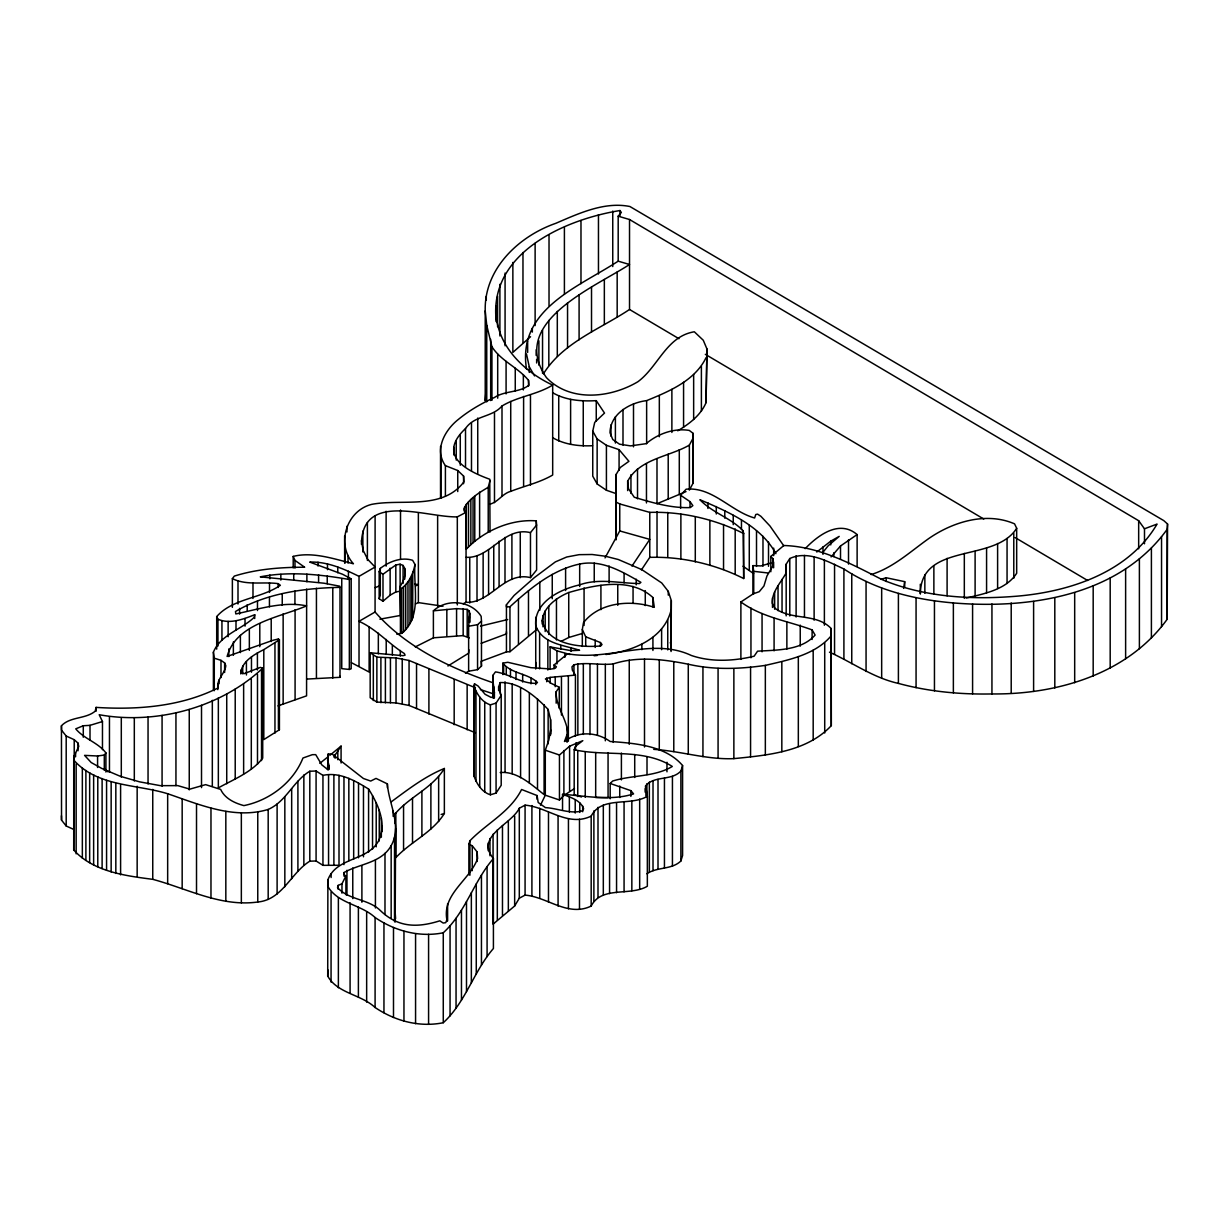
<?xml version="1.0" encoding="UTF-8"?>
<svg xmlns="http://www.w3.org/2000/svg" width="1229" height="1229" viewBox="0 0 1229 1229"><rect width="100%" height="100%" fill="white"/><g stroke="black" fill="none" stroke-linecap="round" stroke-linejoin="round"><path stroke-width="1.5" d="M535.736 668.837L535.736 662.293M671.172 650.433L671.311 600.628L668.269 591.364L661.724 582.961L641.83 569.626L618.371 559.533L605.39 556.23L592.148 554.494L579.12 554.663L566.707 557.014L555.385 561.883L534.338 577.63L514.091 595.466L506.44 604.714L506.456 606.911L509.958 606.742C530.206 588.399 552.251 569.857 579.673 564.034C602.056 559.395 622.289 571.777 640.908 582.346L639.479 583.545C619.539 583.36 598.861 577.953 579.504 584.912C560.071 589.305 533.878 602.041 535.736 625.5C542.127 643.904 563.804 644.979 579.581 650.295L570.947 650.648L550.1 646.9L550.1 669.39M616.251 474.256L616.082 539.639L616.251 474.256L620.292 467.481L628.925 461.321L619.078 449.645L606.419 445.297L597.14 438.968L592.747 431.179L594.713 422.377L604.514 413.067L596.249 400.654C581.44 401.484 565.709 400.362 552.651 392.712M567.03 742.285C571.854 723.727 555.462 709.271 556.169 691.712L559.272 687.272L551.207 683.37L545.43 678.946L550.146 677.394L575.433 675.105L575.433 736.34M486.023 389.946L485.225 400.823L485.225 310.86C484.011 268.982 518.638 236.245 555.831 223.309C578.782 213.447 604.545 201.372 629.909 206.518L1163.786 520.62L1167.55 524L1167.166 529.315C1119.097 595.835 1029.902 609.215 953.366 602.932C915.067 599.675 876.323 590.412 843.908 568.981C827.609 561.407 807.683 550.116 789.786 558.534L786.176 564.188L785.992 573.206C780.738 582.746 771.781 591.671 772.304 603.285L774.731 608.063C791.123 620.753 816.256 612.703 831.203 628.557L831.296 725.648C806.839 751.81 767.649 755.236 733.867 758.631C706.752 759.799 680.605 751.011 653.736 749.367M485.225 310.86L486.745 325.286L491.938 346.762C501.063 361.08 517.993 367.379 528.516 380.36L528.885 385.276C518.868 392.911 504.95 390.499 494.35 397.551C481.599 403.389 469.355 410.394 458.494 419.319C444.959 429.873 433.837 449.645 445.405 465.637L457.741 470.523L463.579 476.069L463.871 481.937C442.133 510.496 401.868 498.513 371.665 504.366C346.271 510.696 335.886 544.401 353.43 563.773C334.134 558.965 312.873 551.514 293.209 556.399L294.975 560.424L304.669 567.23C281.057 567.214 256.938 568.981 234.324 576.094L232.373 578.644C246.645 585.695 262.975 581.547 278.169 583.637L280.366 585.296C261.055 598.646 232.527 598.431 216.703 616.589L217.948 619.216C229.854 624.44 243.403 619.201 254.71 614.715L254.08 617.434C241.237 629.678 220.621 634.686 213.4 652.153L214.276 658.176L220.99 660.342L224.63 662.892L225.813 665.765C224.922 673.769 216.243 679.422 217.963 687.994C180.571 706.706 137.295 709.978 96.123 707.397L95.155 711.222C85.431 719.242 70.268 716.446 61.45 725.771L61.527 730.149L66.197 736.033L74.216 739.689L78.026 743.13L78.764 746.449L73.909 756.419L73.725 760.029C97.106 786.744 136.465 784.117 167.666 793.734C199.666 804.657 234.002 819.682 268.183 809.45C286.265 801.569 293.347 780.937 309.816 771.244L316.083 771.013L322.95 775.376C339.511 771.704 355.027 780.661 368.577 789.033C377.994 804.012 387.15 823.384 378.609 840.774C367.855 861.268 336.408 856.905 327.882 879.872L327.713 886.109C337.284 903.484 361.034 904.36 375.091 917.525C394.908 931.014 419.488 937.604 443.27 932.78C465.73 912.21 473.718 881.27 493.413 858.533C474.87 836.212 511.325 824.598 519.299 808.252L525.075 805.149C547.366 806.961 567.936 827.332 591.18 816.117C601.626 795.655 630.093 806.531 647.345 796.3L645.578 785.899C654.043 775.345 671.556 781.106 680.881 771.059L682.587 765.544C665.58 745.527 634.947 743.253 610.168 741.486C596.587 731.762 577.922 730.917 564.464 741.517L567.03 734.635M493.413 858.533L493.413 948.496C473.718 971.217 465.73 1002.173 443.27 1022.728C419.488 1027.567 394.908 1020.961 375.091 1007.488C361.034 994.322 337.284 993.447 327.713 976.072L327.882 969.835M671.049 651.508L671.311 600.628M489.465 504.259C497.945 502.523 502.215 493.566 510.726 491.354C524.798 485.854 539.408 482.72 552.681 475.039L552.681 385.092C536.766 394.816 517.901 396.368 502 406C492.214 417.507 474.333 415.31 465.514 428.537C437.985 454.438 463.732 469.831 489.741 479.249L490.033 532.049M492.906 697.611L493.136 675.09L495.441 671.91C509.282 673.676 521.757 684.107 536.551 683.293L537.457 682.479C527.825 673.231 511.233 673.784 502.891 663.138L507.823 662.293L530.959 667.685L551.621 669.006L555.339 668.177L556.399 666.794L554.11 664.935L567.583 653.736C609 661.479 651.954 636.914 691.328 655.472C711.437 662.339 733.79 661.11 754.114 656.209L757.556 651.186C776.866 649.941 801.323 650.709 815.104 635.07L812.108 629.909C788.296 620.968 762.026 617.45 740.887 601.98L753.316 593.791L759.261 591.687L763.962 585.972L766.942 576.002L772.764 566.154L772.995 558.765L770.829 556.445L783.825 545.507C819.251 546.552 851.082 563.758 881.884 579.52C922.871 596.726 968.298 599.783 1012.22 596.541C1066.511 592.793 1127.961 573.743 1157.057 524.076L1144.491 528.793L1144.491 543.786M339.004 775.315L339.004 865.277L322.95 865.339L316.083 860.976L309.816 861.191C290.904 872.744 282.501 899.782 257.767 902.009C220.928 907.171 187.284 888.567 152.749 879.334C125.343 875.77 93.25 871.745 73.725 849.976L73.909 756.419M465.438 673.169L468.633 671.203L468.633 626.222L469.77 613.409L469.201 610.967L467.189 609.384L456.573 608.616L433.391 610.828L433.391 637.82L415.279 646.9M468.833 649.726L468.633 653.213L447.909 665.995M447.11 920.844C441.319 894.19 469.616 880.594 477.589 858.579L477.129 851.943L472.259 845.782L468.879 844.123L469.924 840.759C486.807 823.246 510.25 812.031 521.603 789.494L537.088 795.547L538.179 802.476L545.415 807.622C557.613 808.236 570.087 814.305 582.239 810.894L583.637 808.79C580.687 800.171 570.287 797.237 562.544 794.333L562.544 809.65M829.467 652.169C852.496 662.492 873.297 677.855 898.399 683.401C928.832 691.666 960.479 694.585 991.941 693.939C1056.879 694.646 1127.638 674.091 1167.166 619.278L1167.55 524M414.972 564.434C413.282 573.544 409.18 582.531 401.729 588.353L400.424 588.476L399.901 586.894C403.711 580.825 407.782 572.053 403.081 565.448L400.116 564.203L395.815 564.987L382.987 574.266L382.987 601.242L379.177 598.707L379.177 571.731L380.299 568.397C389.132 561.545 401.56 556.752 412.621 560.301L414.972 564.434C413.159 586.786 422.346 616.943 401.729 633.334L396.69 634.118M526.504 369.084C517.01 309.339 578.106 287.325 618.187 261.162L618.187 216.181L621.336 212.463L619.954 210.543C564.434 219.499 487.867 253.358 496.316 321.43M677.732 430.795C689.254 423.959 700.653 415.294 706.06 402.636L706.936 348.928L703.265 340.249L694.324 331.784C666.502 336.3 658.298 366.611 637.974 381.681C610.675 397.996 570.271 402.528 546.459 377.641C507.961 322.643 593.914 287.694 629.525 264.496L618.187 261.162M706.06 402.636L706.936 348.928M327.528 769.508L328.251 753.961L332.229 754.13L363.431 778.51L370.697 781.06L376.013 778.403L387.381 783.887C388.763 804.35 402.267 825.658 391.16 845.675C381.267 863.204 359.59 863.603 344.12 872.513L343.874 874.495L345.902 875.985L345.902 894.727M492.906 680.39L494.381 692.296L493.92 696.351L491.185 697.442L485.132 694.324L478.02 685.966L474.517 683.831L474.025 686.135L474.025 776.098C476.76 784.056 481.983 792.152 490.386 794.794L496.07 793.074L501.202 785.285L501.202 695.322L498.621 686.857L500.218 682.587C518.945 681.726 535.783 696.566 548.149 709.456L550.577 719.702L550.684 733.759M395.17 922.088L395.6 828.638M706.06 357.654C694.861 380.744 669.083 391.39 646.638 400.623C629.847 402.651 610.198 413.912 610.014 432.777L612.764 439.521L619.524 444.191L630.569 445.881L646.162 443.669C657.776 433.822 674.045 427.861 689.285 430.427L692.879 433.161L693.187 437.97L693.187 482.951L689.361 490.094L689.361 445.113L693.187 437.97M361.464 544.386C361.741 491.001 426.186 517.67 457.311 516.871L466.052 512.324L464.193 510.88L463.84 508.914C468.449 498.882 479.156 492.737 488.22 487.283L490.033 480.37M903.622 588.384L904.698 581.655L886.201 577.753L881.07 579.274M542.219 624.04C541.113 608.632 556.061 597.74 568.735 592.516C595.174 584.927 630.585 576.816 652.876 597.524L654.32 607.341C630.969 599.552 599.445 602.056 583.483 622.688L582.316 629.571L582.316 646.439M550.684 729.934L548.81 740.104L545.292 750.212L545.292 795.194L540.483 805.195M474.025 776.098L474.517 683.831M341.754 578.69L341.754 668.653L349.343 669.452L351.187 668.76L351.187 578.798L349.343 579.489C320.124 574.45 289.522 571.055 260.287 576.847L323.98 583.207L339.803 586.202L340.003 587.354C304.331 588.107 266.57 593.069 235.476 611.52L235.814 613.947C258.72 609.185 283.361 600.981 306.574 605.882C279.26 617.526 236.091 623.456 227.119 656.455L273.191 640.217L278.415 639.003L279.413 639.787L279.413 729.749L263.805 739.597L263.805 649.634L279.413 639.787M345.902 875.985L341.969 883.805L338.144 885.402L337.499 887.538C348.59 900.181 368.285 898.737 380.253 910.443C398.119 927.711 417.261 927.91 439.798 920.828L443.193 923.04L445.758 922.672L447.172 919L447.11 911.273M646.9 873.773C657.131 866.66 671.526 869.963 680.881 861.007L682.587 855.507L682.587 765.544M379.177 598.707L380.299 595.389L380.299 568.397M605.897 654.489C632.582 651.124 663.829 639.003 671.049 610.275M581.501 796.976L574.189 794.717L574.189 749.736L575.541 746.264L582.823 740.657L569.595 746.218L559.456 755.005L559.456 799.987L545.292 795.194M920.291 593.638C921.151 541.82 994.707 563.097 1016.675 528.27L1014.555 523.846C986.288 511.602 952.936 521.726 928.678 538.609C910.259 551.683 893.099 567.783 871.1 574.558M240.823 673.953C241.022 661.863 254.157 654.427 263.805 649.634M102.468 749.659L102.468 721.546L99.211 714.725C156.114 725.033 220.636 707.735 262.714 668.161L260.348 667.393L244.248 673.63L241.176 672.801L240.823 670.128M218.347 697.903L218.347 787.866C233.694 779.37 251.853 772.227 262.714 758.124L262.714 668.161M627.666 490.617L627.666 481.246C639.418 458.801 669.098 456.835 689.361 445.113M333.812 757.018L341.078 746.126L341.078 762.994M493.059 834.199L493.059 924.162L514.659 905.988L519.299 898.215L525.075 895.111C547.366 896.924 567.936 917.28 591.18 906.065C601.626 885.602 630.093 896.494 647.345 886.247L647.345 796.3M605.037 557.905L619.754 530.943L619.754 503.951L616.021 502.062M966.117 598.047C983.968 593.853 1006.167 589.69 1016.675 573.252L1016.675 528.27M543.433 373.816C563.036 342.43 599.921 329.203 629.525 309.478L629.525 219.515L618.187 216.181M496.07 793.074L496.07 703.111L501.202 695.322M631.983 566.093L649.772 539.377L619.754 530.943M641.4 569.933L649.772 557.367L649.772 512.385L619.754 503.951M831.081 556.937L840.513 545.983L857.12 534.584C839.346 519.314 818.13 535.153 805.164 548.656M393.941 815.242C408.351 797.191 432.147 788.588 444.36 768.478C425.019 776.344 408.136 789.402 391.406 801.723M395.83 812.646L395.83 857.627C410.824 841.588 432.562 832.509 444.36 813.46L444.36 768.478M104.296 770.383L104.296 755.067L105.909 752.901C98.09 742.454 84.002 738.952 75.737 728.843L83.28 725.755L90.009 725.34L102.468 721.546M822.862 552.405L828.223 545.737L839.207 536.382L830.743 541.159L816.778 552.021M463.133 603.792L466.052 602.271C490.494 603.808 503.875 571.147 530.467 577.615L530.467 532.633L536.612 525.013L536.259 520.866C511.018 518.93 483.873 530.621 466.329 549.148L466.329 504.182M530.467 577.615L536.612 569.995L536.612 525.013M575.433 675.105L572.361 670.143L571.977 666.825L573.943 664.828C586.801 661.847 600.198 665.488 613.256 663.921C637.667 655.979 663.614 659.312 688.271 664.213C713.68 670.082 739.735 669.098 765.344 665.381C788.572 659.958 815.211 654.796 831.296 635.685M680.62 508.391L680.62 495.272L686.12 489.203C712.39 486.607 730.84 511.372 754.621 517.993L755.743 514.521L757.602 514.137L760.874 516.288L769.968 525.997L783.749 545.768M559.456 799.987L563.896 795.501L574.45 788.572M530.559 336.715L512.862 352.4L512.862 262.438M610.183 798.789L610.183 783.472L612.656 781.029C632.152 774.946 654.565 777.097 672.309 766.466C643.213 747.923 605.958 756.818 574.189 749.736M468.633 626.222L477.559 624.685L481.476 621.106L481.153 616.328C471.26 600.566 446.834 598.231 433.391 610.828M468.633 671.203L477.559 669.667L481.476 666.087L481.476 621.106M481.476 666.087L481.153 661.31L506.456 651.892L509.958 651.708L536.981 629.294M382.987 601.242L390.131 595.174L395.815 591.963L400.116 591.195M329.879 755.313L341.078 746.126M466.052 557.305C490.494 558.826 503.875 526.166 530.467 532.633M319.801 763.332L328.481 756.465M351.187 578.798L342.538 574.25L309.708 562.083C327.175 561.469 343.674 568.812 359.022 576.355L375.075 567.03L367.655 559.303L363.093 550.239L361.464 540.591M375.106 515.704L375.075 612.011L359.022 621.336C376.32 629.094 388.61 643.673 404.356 653.536L405.078 655.165L403.02 655.671L370.175 652.768L370.175 697.749L376.873 702.097L396.03 702.927L409.057 705.446L475.423 732.761M770.998 562.99L761.058 565.924L752.916 565.632L752.916 593.745M561.069 641.384L568.735 637.498L582.362 633.457M415.494 585.956L418.367 584.62L414.787 584.082M415.494 603.946L418.367 602.609L442.993 606.235M656.993 458.755L656.993 503.721L685.997 491.615M375.106 587.662L379.838 585.757M278.031 705.892L306.574 695.844L306.635 589.121M481.153 643.32L506.456 633.887L506.44 631.706M441.15 814.474L444.36 813.46M474.025 686.135C476.76 694.108 481.983 702.189 490.386 704.847L496.07 703.111M480.539 626.083L507.685 619.539M379.899 619.17L400.424 615.452L399.901 586.894M500.218 772.549C517.148 770.967 531.558 784.778 544.094 794.595L544.094 704.632M327.528 759.937L329.065 765.59L328.281 769.968L321.752 764.822L315.715 754.637L312.35 754.683L302.964 758.016C293.163 782.566 269.535 800.417 243.895 805.609C234.724 803.136 224.815 798.527 220.667 789.417L205.627 784.64L189.85 789.141L177.79 785.623L160.415 785.669L139.584 781.844L120.427 776.344L101.838 768.478L91.192 762.533L84.571 755.374L97.583 755.989L104.296 755.067M433.391 637.82L463.164 635.608L469.201 637.959M306.635 679.084L340.003 677.317L340.003 587.354M649.772 512.385C681.895 511.402 715.001 519.176 743.699 533.555L743.699 578.536C715.001 564.157 681.895 556.368 649.772 557.367M594.099 655.733L597.309 655.456M552.651 437.693C564.603 444.637 578.905 446.373 592.532 445.712M370.175 652.768L376.873 657.116L396.03 657.961L409.057 660.465L475.423 687.779M752.916 565.632L753.73 571.331L768.156 573.006M562.544 794.333C585.88 795.885 611.059 801.154 633.58 793.903L630.861 790.646L610.183 783.472M550.1 646.9L556.952 650.817L570.118 654.565M480.401 689.577L493.966 694.032M582.316 629.571L585.711 636.806L600.443 642.537L602.026 644.564L600.52 645.978C580.103 647.744 546.951 644.703 542.219 620.292M492.983 682.756C449.614 667.777 405.831 647.176 375.075 612.011M545.292 750.212L559.456 755.005M592.747 431.179L592.747 476.161L597.14 483.949L606.419 490.263L615.452 493.382M775.914 553.68C760.613 525.643 728.136 511.771 699.9 499.711C712.221 512.785 730.794 517.793 743.084 530.79L743.699 533.555M61.45 815.733L61.527 820.112L66.197 825.996L74.216 829.652L74.216 739.689M351.448 662.677L369.13 672.048L369.13 627.067M552.681 385.092C522.141 370.897 493.474 342.246 496.316 306.113M629.525 219.515L1138.668 520.712L1144.491 528.793M629.525 309.478L678.961 338.712M705.323 354.321L983.784 519.037M1015.093 537.565L1087.588 580.457M743.023 566.216L753.623 573.605M379.177 571.731L382.987 574.266M680.62 495.272L690.037 501.647L692.849 505.626L690.329 507.577C671.218 508.299 652.415 502.676 634.256 497.253L628.48 488.712L627.666 481.246M279.413 729.749L278.415 728.966L278.415 639.003M105.202 769.17L107.937 771.827M526.504 354.106L529.269 366.795L534.569 375.92M670.297 642.521L671.311 645.594M743.699 578.536L743.084 530.79M339.803 676.15L340.003 677.317M395.093 911.396L395.6 918.601M693.187 482.951L692.879 433.161M831.296 725.648L831.203 628.557M920.291 584.267L920.383 593.868M1167.166 529.315L1167.166 619.278M1161.543 536.72L1161.543 626.667M1151.404 547.996L1151.404 637.943M1139.391 558.765L1139.391 648.728M1138.668 520.712L1138.668 548.825M1125.626 568.843L1125.626 658.805M1110.186 578.014L1110.186 667.977M1093.18 586.064L1093.18 676.027M1074.684 592.793L1074.684 682.756M1054.805 598.001L1054.805 687.963M1033.604 601.457L1033.604 691.42M1013.787 533.294L1013.787 578.275M1011.206 602.978L1011.206 692.941M1007.058 538.502L1007.058 583.483M997.61 543.51L997.61 588.491M991.941 603.977L991.941 693.939M986.58 547.919L986.58 592.9M975.104 551.36L975.104 596.326M972.585 603.961L972.585 693.924M964.319 553.403L964.319 598.385M953.366 602.932L953.366 692.895M947.098 558.35L947.098 595.835M934.455 600.858L934.455 690.821M933.871 565.693L933.871 593.807M924.853 574.604L924.853 593.346M916.066 597.709L916.066 687.656M904.698 581.655L904.698 587.278M898.399 593.438L898.399 683.401M886.201 577.753L886.201 581.501M881.669 588.061L881.669 678.009M866.061 581.517L866.061 671.48M857.12 534.584L857.12 566.446M851.758 573.789L851.758 663.752M848.517 539.746L848.517 564.111M843.908 568.981L843.908 658.944M840.513 545.983L840.513 559.103M834.552 564.28L834.552 654.243M833.83 552.804L833.83 556.553M830.743 541.159L830.743 544.908M824.72 643.044L824.72 733.006M824.382 560.132L824.382 625.208M822.984 546.874L822.984 554.371M814.12 557.029L814.12 620.199M813.183 650.156L813.183 740.119M812.108 629.909L812.108 639.479M804.457 555.416L804.457 616.666M800.233 625.115L800.233 646.162M798.328 656.563L798.328 746.51M796.115 555.769L796.115 617.019M789.786 558.534L789.786 615.959M786.867 622.227L786.867 649.035M786.176 564.188L786.176 615.867M782.043 579.458L782.043 611.996M781.828 661.786L781.828 751.749M778.034 585.772L778.034 610.659M774.639 591.963L774.639 609.185M774.086 618.325L774.086 650.863M773.686 548.134L773.686 555.631M773.625 562.068L773.625 567.798M772.995 558.765L772.995 566.415M772.488 597.847L772.488 607.418M770.829 556.445L770.829 571.762M768.509 541.912L768.509 566.277M765.344 665.381L765.344 755.343M762.979 536.32L762.979 566.308M762.057 613.548L762.057 651.816M756.511 530.79L756.511 566.4M753.73 571.331L753.73 593.807M750.95 608.032L750.95 657.807M750.566 666.871L750.566 756.834M749.275 525.397L749.275 570.379M741.456 520.19L741.456 529.561M740.887 601.98L740.887 659.389M735.188 528.946L735.188 573.928M733.867 668.668L733.867 758.631M733.237 515.274L733.237 524.645M724.787 510.696L724.787 518.177M723.543 524.506L723.543 569.488M718.074 668.392L718.074 758.339M716.292 506.517L716.292 514.014M709.87 520.435L709.87 565.417M707.935 502.845L707.935 508.468M702.942 666.671L702.942 756.634M701.39 366.257L701.39 411.239M695.291 516.933L695.291 561.899M693.648 374.522L693.648 419.504M690.037 501.647L690.037 507.27M688.271 664.213L688.271 754.176M683.57 382.28L683.57 427.262M680.881 514.168L680.881 559.149M680.881 771.059L680.881 861.007M679.284 449.676L679.284 494.657M673.784 661.663L673.784 751.61M672.432 776.375L672.432 866.337M671.879 389.347L671.879 432.454M668.207 454.162L668.207 499.143M668.269 591.364L668.269 595.113M667.762 512.37L667.762 557.351M667.746 619.908L667.746 649.895M666.978 762.257L666.978 771.827M664.443 778.018L664.443 867.966M661.617 629.064L661.617 649.68M659.328 395.523L659.328 436.756M659.282 659.681L659.282 749.644M658.007 779.401L658.007 869.364M657.023 511.71L657.023 556.691M652.876 597.524L652.876 606.896M652.922 637.344L652.922 650.464M653.014 780.722L653.014 870.685M649.342 782.136L649.342 872.098M647.007 757.371L647.007 774.593M646.9 783.81L646.9 795.286M646.638 400.623L646.638 443.73M646.469 463.579L646.469 502.938M645.901 791.968L645.901 795.808M645.578 785.899L645.578 791.63M645.271 590.611L645.271 605.605M645.286 788.557L645.286 792.382M644.503 658.959L644.503 747.002M641.861 644.288L641.861 649.68M639.679 799.08L639.679 889.028M637.513 468.833L637.513 498.82M636.238 579.212L636.238 584.835M634.717 754.529L634.717 777.496M633.503 403.757L633.503 446.864M633.058 586.417L633.058 603.285M631.844 800.816L631.844 890.764M630.953 474.671L630.953 493.413M630.861 790.646L630.861 796.392M629.248 660.142L629.248 744.359M624.086 573.497L624.086 582.869M624.071 801.892L624.071 891.855M622.995 409.457L622.995 445.067M621.398 753.1L621.398 779.908M619.954 210.543L619.954 216.289M619.739 786.007L619.739 797.498M619.078 449.645L619.078 470.261M617.757 584.712L617.757 605.329M617.173 272.008L617.173 316.99M616.559 802.706L616.559 892.669M615.391 416.815L615.391 443.054M613.256 663.921L613.256 742.393M612.749 211.065L612.749 266.57M610.982 424.896L610.982 436.141M609.569 803.628L609.569 893.591M609.108 565.954L609.108 582.823M608.063 752.624L608.063 797.59L595.681 797.529L595.681 752.547M606.419 445.297L606.419 490.263M605.329 664.244L605.329 740.81M604.345 279.49L604.345 324.471M603.316 805.056L603.316 895.004M600.92 585.296L600.92 609.661M600.443 642.537L600.443 646.285M598.462 214.676L598.462 274.006M598.001 807.345L598.001 897.308M597.448 664.106L597.448 734.927M597.14 438.968L597.14 483.949M596.249 400.654L596.249 421.27M595.205 639.956L595.205 647.453M594.237 563.066L594.237 581.809M593.884 810.91L593.884 900.872M591.518 287.033L591.518 332.014M591.18 816.117L591.18 906.065M589.997 663.798L589.997 734.619M585.711 636.806L585.711 646.177M585.25 752.378L585.25 797.36M584.067 587.969L584.067 625.453M583.253 400.915L583.253 445.897M583.329 663.614L583.329 734.435M582.7 806.009L582.7 811.754M580.979 220.498L580.979 283.669M579.673 564.034L579.673 586.525M579.781 802.875L579.781 812.446M579.489 819.221L579.489 909.168M579.089 294.791L579.089 339.772M577.86 663.86L577.86 734.665M577.753 751.61L577.753 796.592M576.063 742.715L576.063 746.464M575.541 746.264L575.541 750.013M575.218 799.664L575.218 813.076M573.943 664.828L573.943 674.398M571.055 647.606L571.055 651.355M570.609 399.41L570.609 444.391M569.595 746.218L569.595 791.199M569.365 796.715L569.365 812.031M568.735 592.516L568.735 637.498M568.351 676.18L568.351 741.256M568.443 818.821L568.443 908.784M567.552 302.872L567.552 347.853M567.107 727.768L567.107 741.164M565.601 568.059L565.601 590.55M564.879 653.567L564.879 657.315M564.403 227.242L564.403 294.238M563.896 750.52L563.896 795.501M561.453 676.764L561.453 715.048M560.808 645.486L560.808 649.235M559.272 687.272L559.272 708.334M558.734 395.938L558.734 440.904M558.074 816.087L558.074 906.05M557.305 311.383L557.305 356.364M556.952 650.817L556.952 663.937M556.46 598.738L556.46 639.956M556.169 691.712L556.169 703.203M555.216 677.087L555.216 686.658M554.11 664.935L554.11 668.684M552.251 574.373L552.251 598.738M550.577 719.702L550.577 735.019M550.146 677.394L550.146 683.14M549.025 234.862L549.025 305.683M548.825 320.462L548.825 365.443M548.795 606.404L548.795 634.517M548.487 812.185L548.487 902.147M548.149 709.456L548.149 743.898M547.857 640.032L547.857 670.02M546.721 677.932L546.721 681.757M545.184 610.905L545.184 631.522M542.988 615.575L542.988 626.821M542.542 330.232L542.542 373.339M539.808 582.177L539.808 610.291M539.746 808.283L539.746 898.245M539.623 633.227L539.623 668.837M538.886 340.802L538.886 365.167M537.503 698.917L537.503 788.88M537.088 795.547L537.088 799.296M536.643 359.252L536.643 363.001M536.151 349.743L536.151 355.365M536.259 520.866L536.259 524.614M535.736 617.311L535.736 668.607M535.783 680.774L535.783 684.599M535.122 243.296L535.122 325.608M532.326 328.343L532.326 332.091M531.911 805.548L531.911 895.511M531.02 678.101L531.02 683.831M530.467 395.2L530.467 485.163M529.269 366.795L529.269 372.418M529.346 693.064L529.346 783.027M528.516 380.36L528.516 386.106M528.485 590.703L528.485 635.685M527.64 341.186L527.64 352.431M525.075 805.149L525.075 895.111M523.6 396.429L523.6 486.377M523.354 374.63L523.354 389.946M522.97 252.513L522.97 342.476M522.663 674.368L522.663 682.018M520.589 687.764L520.589 777.727M520.266 532.725L520.266 577.691M519.299 808.252L519.299 898.215M518.454 599.153L518.454 644.134M516.026 671.848L516.026 679.499M515.258 368.239L515.258 391.221M514.659 816.025L514.659 905.988M512.17 683.77L512.17 773.732M511.909 534.446L511.909 579.427M510.726 401.407L510.726 491.354M510.481 669.267L510.481 676.933M509.958 606.742L509.958 651.708M508.345 820.941L508.345 910.889M506.44 604.714L506.456 651.892M506.271 666.84L506.271 674.491M506.087 361.372L506.087 393.91M505.073 273.053L505.073 345.779M504.996 537.411L504.996 582.392M505.058 681.803L505.058 771.766M503.66 664.735L503.66 674.306M502.891 663.138L502.891 674.629M502.477 825.519L502.477 915.482M502 406L502 495.963M500.218 682.587L500.218 694.078M499.896 284.283L499.896 335.963M499.082 541.19L499.082 586.172M498.621 686.857L498.621 690.683M497.699 354.152L497.699 398.181M497.591 296.097L497.591 326.73M497.315 829.913L497.315 919.86M496.439 316.176L496.439 321.921M494.488 412.683L494.488 502.646M494.381 692.296L494.381 698.026M493.751 545.384L493.751 590.366M493.689 686.55L493.689 698.026M493.136 675.09L493.136 698.057M491.938 346.762L491.938 400.347M490.678 339.327L490.678 400.577M490.386 704.847L490.386 794.794M489.956 838.531L489.956 855.753M488.589 549.578L488.589 594.559M488.22 487.283L488.22 532.265M488.205 843.017L488.205 850.668M487.083 866.614L487.083 956.577M486.745 325.286L486.745 401.837M486.285 296.373L486.285 300.199M484.733 702.251L484.733 792.213M483.135 553.357L483.135 598.339M481.445 875.125L481.445 965.088M479.74 697.104L479.74 787.067M479.617 492.076L479.617 537.058M477.743 418.06L477.743 473.58M477.559 624.685L477.559 669.667M477.006 556.322L477.006 601.304M477.129 851.943L477.129 861.514M476.268 883.912L476.268 973.875M475.976 691.159L475.976 781.106M474.778 496.393L474.778 541.374M473.057 497.684L473.057 542.665M472.259 845.782L472.259 870.67M471.49 422.96L471.49 470.815M471.352 892.792L471.352 982.754M470.861 499.527L470.861 544.508M469.755 558.058L469.755 603.04M469.77 613.409L469.77 622.412M469.924 840.759L469.924 875.217M469.493 616.743L469.493 622.135M469.201 610.967L469.201 621.766M468.879 844.123L468.879 874.756M468.51 501.755L468.51 546.736M467.189 609.384L467.189 636.376M467.143 684.799L467.143 729.78M466.498 901.61L466.498 991.557M466.052 512.324L466.052 602.271M465.514 428.537L465.514 466.82M464.67 506.625L464.67 512.247M463.579 476.069L463.579 483.734M463.164 608.616L463.164 635.608M461.459 910.182L461.459 1000.129M460.276 434.605L460.276 465.238M457.741 470.523L457.741 491.569M457.311 516.871L457.311 604.914M456.573 608.616L456.573 635.608M456.236 440.95L456.236 460.092M456.051 918.34L456.051 1008.302M454.177 679.745L454.177 724.726M453.854 447.356L453.854 455.022M450.06 925.929L450.06 1015.891M447.602 903.714L447.602 920.951M446.834 609.369L446.834 636.361M445.405 465.637L445.405 496.255M443.27 932.78L443.27 1022.728M440.934 455.974L440.934 498.083M440.535 446.388L440.535 498.068M438.645 776.513L438.645 821.494M437.632 516.057L437.632 606.005M430.887 784.025L430.887 829.007M428.906 669.083L428.906 714.049M428.583 934.347L428.583 1024.31M421.9 791.199L421.9 836.181M418.367 512.647L418.367 602.609M416.539 663.552L416.539 708.534M415.571 933.717L415.571 1023.68M412.79 571.838L412.683 618.233M412.514 798.22L412.514 843.202M411.684 575.602L411.684 620.584M410.025 578.521L410.025 623.502M409.057 660.465L409.057 705.446M407.967 581.64L407.967 626.621M405.739 584.558L405.739 629.54M404.771 568.259L404.771 579.059M403.957 931.29L403.957 1021.253M403.588 586.924L403.588 631.906M403.558 805.302L403.558 850.284M403.081 565.448L403.081 583.437M402.221 658.713L402.221 703.695M401.729 588.353L401.729 633.334M400.516 509.989L400.516 559.226M400.424 588.476L400.424 633.442M400.116 564.203L400.116 587.6M400.301 650.464L400.301 656.086M396.03 657.961L396.03 702.927M395.815 564.987L395.815 591.963M394.955 819.651L394.955 823.476M394.524 837.379L394.524 921.596M393.495 927.511L393.495 1017.474M393.157 810.602L393.157 816.348M392.343 645.64L392.343 655.011M391.16 845.675L391.16 918.401M390.438 657.792L390.438 702.773M390.131 568.182L390.131 595.174M387.381 783.887L387.381 787.635M386.121 511.249L386.121 566.17M386.213 639.464L386.213 654.458M385.399 657.838L385.399 702.819M384.984 853.325L384.984 914.576M383.955 922.779L383.955 1012.742M382.142 825.796L382.142 831.526M381.343 818.038L381.343 837.241M380.898 657.745L380.898 702.727M379.254 810.326L379.254 840.959M378.332 633.196L378.332 653.813M376.873 657.116L376.873 702.097M376.212 802.814L376.212 846.842M375.413 860.116L375.413 907.97M375.091 917.525L375.091 1007.488M373.324 655.579L373.324 700.561M372.541 795.67L372.541 849.254M368.577 789.033L368.577 852.204M367.394 522.571L367.394 560.455M366.657 912.164L366.657 1002.111M363.477 785.992L363.477 856.813M362.862 531.128L362.862 551.959M361.894 865.877L361.894 902.24M359.022 576.355L359.022 666.318M358.53 783.15L358.53 857.796M358.392 907.11L358.392 997.057M353.675 780.584L353.675 859.056M352.769 867.981L352.769 898.614M350.081 902.777L350.081 992.74M349.343 579.489L349.343 669.452M348.836 778.372L348.836 860.669M348.421 571.255L348.421 578.905M348.007 555.416L348.007 563.066M346.962 526.212L346.962 531.957M346.962 870.27L346.962 895.158M345.026 545.937L345.026 563.174M344.627 535.998L344.627 562.79M344.12 872.513L344.12 876.338M343.966 776.59L343.966 864.632M341.969 883.805L341.969 893.176M338.144 885.402L338.144 889.228M338.374 897.784L338.374 987.747M337.775 567.03L337.775 572.775M337.821 750.335L337.821 759.706M335.118 754.514L335.118 758.262M333.889 774.639L333.889 864.601M332.782 588.107L332.782 678.07M331.123 873.696L331.123 877.521M331.062 892.146L331.062 982.109M329.065 765.59L329.065 769.415M328.558 774.639L328.558 864.586M328.251 753.961L328.251 769.262M327.882 879.872L327.713 976.072M327.498 563.927L327.498 569.672M327.237 576.063L327.237 583.714M322.95 775.376L322.95 865.339M318.588 574.788L318.588 582.438M318.004 562.206L318.004 566.031M316.437 588.276L316.437 678.239M316.083 771.013L316.083 860.976M309.816 771.244L309.816 861.191M306.881 574.143L306.881 581.793M303.855 774.992L303.855 864.939M297.91 781.198L297.91 871.161M294.975 560.424L294.975 568.09M294.929 591.072L294.929 604.468M295.083 609.692L295.083 699.654M293.731 574.035L293.731 579.781M293.209 556.399L293.209 567.875M291.672 788.818L291.672 878.766M284.836 796.761L284.836 886.724M283.146 613.932L283.146 703.879M282.24 593.868L282.24 605.359M280.842 574.358L280.842 580.103M278.169 583.637L278.169 587.462M277.109 803.996L277.109 893.959M274.958 643.151L274.958 733.114M271.21 618.602L271.21 641.569M269.858 575.003L269.858 578.828M269.504 582.869L269.504 592.439M269.443 597.263L269.443 606.834M268.183 809.45L268.183 899.413M261.531 670.635L261.531 760.582M259.795 623.733L259.795 646.7M257.767 812.046L257.767 902.009M257.491 674.368L257.491 764.33M257.475 600.981L257.475 610.552M257.414 652.722L257.414 669.959M254.71 614.715L254.71 618.54M252.99 583.176L252.99 598.477M251.469 656.916L251.469 672.217M251.3 678.976L251.3 768.924M249.349 629.309L249.349 650.371M247.213 604.776L247.213 610.521M246.415 661.601L246.415 674.998M245.032 618.51L245.032 626.16M243.634 684.015L243.634 773.978M242.712 666.195L242.712 673.861M241.345 812.922L241.345 902.869M240.377 635.362L240.377 652.599M239.578 608.37L239.578 614.116M237.996 581.056L237.996 604.023M235.999 620.691L235.999 630.262M235.215 689.085L235.215 779.048M233.372 641.907L233.372 655.303M232.373 578.644L232.373 607.356M228.794 648.927L228.794 656.578M228.133 621.428L228.133 636.745M226.735 693.77L226.735 783.733M225.829 811.417L225.829 901.379M224.63 662.892L224.63 672.463M221.942 620.891L221.942 640.032M220.99 660.342L220.99 677.578M219.115 679.898L219.115 683.723M217.948 619.216L217.948 646.024M217.81 683.892L217.81 689.638M216.703 616.589L216.703 649.127M214.276 658.176L214.276 690.713M213.4 652.153L213.4 690.437M212.325 700.315L212.325 786.437M210.973 808.16L210.973 898.122M201.51 705.308L201.51 787.605M196.517 803.72L196.517 893.683M189.251 709.502L189.251 789.878M182.169 798.712L182.169 888.675M175.947 712.866L175.947 785.592M167.666 793.734L167.666 883.697M162.074 715.386L162.074 786.207M152.749 789.387L152.749 879.334M148.048 717.045L148.048 784.041M137.156 786.237L137.156 876.2M134.314 717.828L134.314 780.983M121.302 717.721L121.302 777.051M120.596 784.916L120.596 874.879M115.833 783.487L115.833 873.45M111.148 781.951L111.148 871.914M109.458 716.691L109.458 772.196M106.57 780.323L106.57 870.286M105.909 752.901L105.909 772.042M102.115 778.572L102.115 868.534M97.782 776.713L97.782 866.675M97.583 755.989L97.583 767.48M96.123 707.397L96.123 711.222M93.634 774.746L93.634 864.709M90.009 725.34L90.009 740.334M89.656 772.657L89.656 862.62M85.892 770.46L85.892 860.408M83.28 725.755L83.28 737.246M82.343 768.125L82.343 858.088M78.026 743.13L78.026 750.781M76.152 763.9L76.152 853.848M75.568 753.008L75.568 756.834M73.725 760.029L73.725 849.976M66.197 736.033L66.197 825.996M61.45 725.771L61.527 820.112"/></g></svg>
